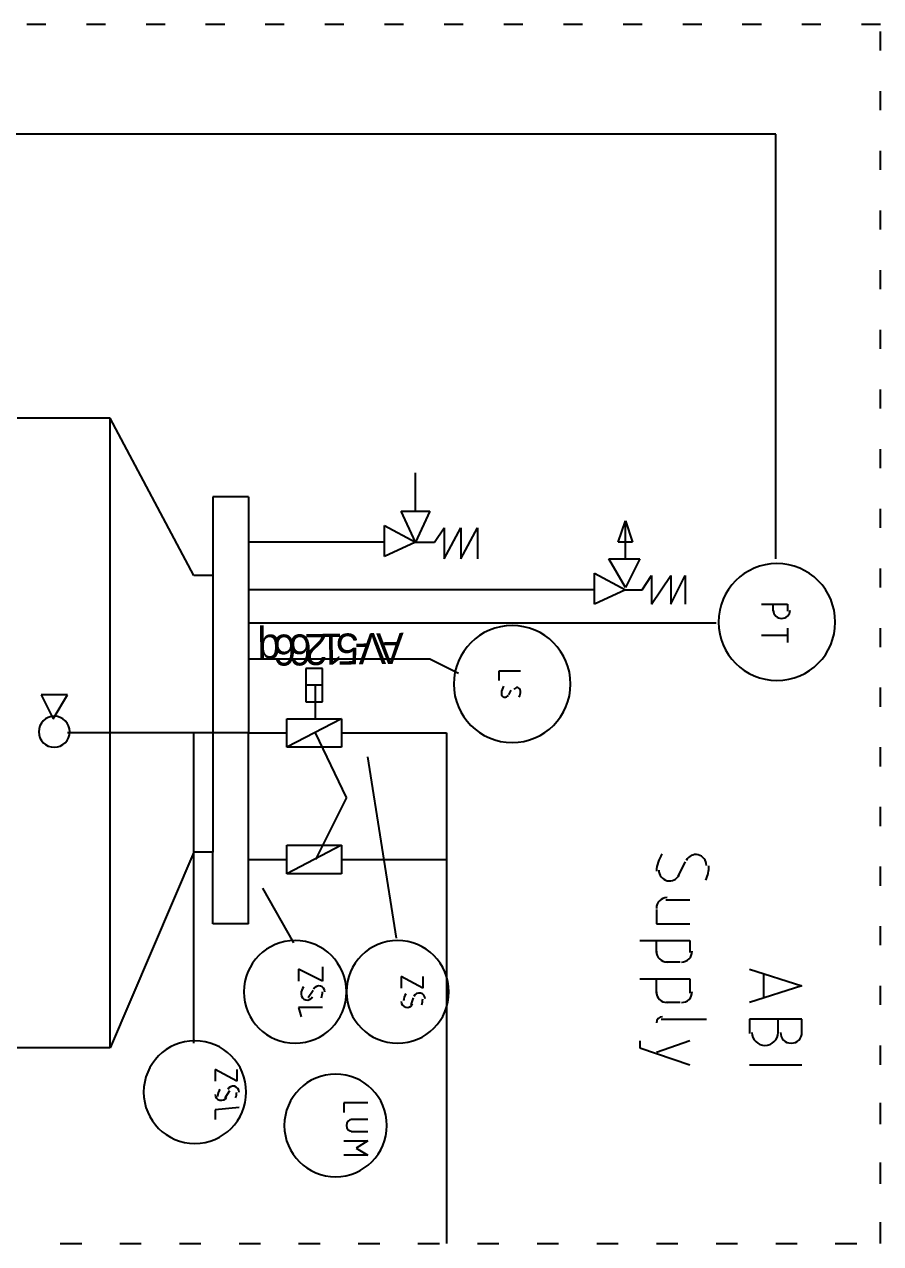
# Model space of a CAD drawing. Header units: millimetres. Extents: x 0 to 33.1, y 1.5 to 45.3.
# Drawn here: x 13.643 to 14.241, y 15.824 to 16.676 of the extents above; entities that cross this region are included whole.
import ezdxf

# ---------------------------------------------------------------- set-up
doc = ezdxf.new("R2010")
doc.units = ezdxf.units.MM
doc.header["$MEASUREMENT"] = 0
doc.layers.get('0').update_dxf_attribs({"linetype": 'CONTINUOUS'})

msp = doc.modelspace()

# ---------------------------------------------------------------- linework, layer by layer
at = {"color": 140, "linetype": 'Continuous'}
for p, q in [((13.6578, 16.6761), (13.6444, 16.6761)), ((13.6994, 16.6761), (13.6861, 16.6761)), ((13.7411, 16.6761), (13.7278, 16.6761)), ((13.7828, 16.6761), (13.7694, 16.6761)), ((13.8244, 16.6761), (13.8111, 16.6761)), ((13.8661, 16.6761), (13.8528, 16.6761)), ((13.9078, 16.6761), (13.8944, 16.6761)), ((13.9494, 16.6761), (13.9361, 16.6761)), ((13.9911, 16.6761), (13.9778, 16.6761)), ((14.0328, 16.6761), (14.0194, 16.6761)), ((14.0744, 16.6761), (14.0611, 16.6761)), ((14.1161, 16.6761), (14.1028, 16.6761)), ((14.1578, 16.6761), (14.1444, 16.6761)), ((14.1994, 16.6761), (14.1861, 16.6761)), ((14.2411, 16.6761), (14.2278, 16.6761)), ((14.2411, 16.6578), (14.2411, 16.6711)), ((14.2411, 16.6161), (14.2411, 16.6294)), ((14.1678, 16.5994), (13.5311, 16.5994)), ((14.1678, 16.3028), (14.1678, 16.5994)), ((14.2411, 16.5744), (14.2411, 16.5878)), ((14.2411, 16.5328), (14.2411, 16.5461)), ((14.2411, 16.4911), (14.2411, 16.5044)), ((14.2411, 16.4494), (14.2411, 16.4628)), ((14.2411, 16.4078), (14.2411, 16.4211)), ((13.7028, 16.4011), (13.6378, 16.4011)), ((13.7611, 16.2911), (13.7028, 16.4011)), ((13.7028, 15.9611), (13.7028, 16.4011)), ((14.2411, 16.3661), (14.2411, 16.3794)), ((13.9161, 16.3361), (13.9161, 16.3628)), ((13.7994, 16.3461), (13.7745, 16.3461)), ((13.7745, 16.3461), (13.7745, 16.2911)), ((13.7994, 16.3461), (13.7994, 16.1811)), ((13.9161, 16.3144), (13.9061, 16.3361)), ((13.9061, 16.3361), (13.9261, 16.3361)), ((13.9261, 16.3361), (13.9161, 16.3144)), ((14.2411, 16.3244), (14.2411, 16.3378)), ((14.0578, 16.3144), (14.0628, 16.3294)), ((14.0628, 16.3294), (14.0678, 16.3144)), ((14.0628, 16.3294), (14.0678, 16.3144)), ((14.0628, 16.3028), (14.0628, 16.3294)), ((13.8944, 16.3044), (13.8944, 16.3261)), ((13.8944, 16.3261), (13.9161, 16.3144)), ((13.9294, 16.3144), (13.9361, 16.3244)), ((13.9361, 16.3244), (13.9361, 16.3028)), ((13.9361, 16.3028), (13.9478, 16.3244)), ((13.9478, 16.3244), (13.9478, 16.3028)), ((13.9478, 16.3028), (13.9594, 16.3244)), ((13.9594, 16.3244), (13.9594, 16.3028)), ((13.8944, 16.3144), (13.7994, 16.3144)), ((13.9161, 16.3144), (13.8944, 16.3044)), ((13.9161, 16.3144), (13.9294, 16.3144)), ((14.0628, 16.3144), (14.0578, 16.3144)), ((14.0678, 16.3144), (14.0628, 16.3144)), ((14.0678, 16.3144), (14.0628, 16.3144)), ((14.0628, 16.2828), (14.0511, 16.3028)), ((14.0511, 16.3028), (14.0728, 16.3028)), ((14.0728, 16.3028), (14.0628, 16.2828)), ((14.2411, 16.2828), (14.2411, 16.2961)), ((13.7745, 16.2911), (13.7611, 16.2911)), ((13.7745, 16.2911), (13.7745, 16.0978)), ((14.0411, 16.2711), (14.0411, 16.2928)), ((14.0411, 16.2928), (14.0628, 16.2811)), ((14.0744, 16.2811), (14.0811, 16.2911)), ((14.0811, 16.2911), (14.0811, 16.2711)), ((14.0811, 16.2711), (14.0944, 16.2911)), ((14.0944, 16.2911), (14.0944, 16.2711)), ((14.0944, 16.2711), (14.1044, 16.2911)), ((14.1044, 16.2911), (14.1044, 16.2711)), ((14.0411, 16.2811), (13.7994, 16.2811)), ((14.0628, 16.2811), (14.0411, 16.2711)), ((14.0628, 16.2811), (14.0744, 16.2811)), ((14.1578, 16.2711), (14.1761, 16.2711)), ((14.1661, 16.2661), (14.1661, 16.2711)), ((14.1761, 16.2711), (14.1761, 16.2661)), ((14.1261, 16.2578), (13.7994, 16.2578)), ((14.1761, 16.2544), (14.1761, 16.2444)), ((14.2411, 16.2411), (14.2411, 16.2544)), ((14.1578, 16.2494), (14.1761, 16.2494)), ((13.7994, 16.2328), (13.9261, 16.2328)), ((13.8511, 16.2261), (13.8395, 16.2261)), ((13.8395, 16.2261), (13.8395, 16.2028)), ((13.8511, 16.2028), (13.8511, 16.2261)), ((13.9261, 16.2328), (13.9461, 16.2228)), ((13.9894, 16.2244), (13.9744, 16.2244)), ((13.9744, 16.2244), (13.9744, 16.2178)), ((13.8511, 16.2144), (13.8395, 16.2144)), ((13.8461, 16.1911), (13.8461, 16.2144)), ((13.9828, 16.2111), (13.9811, 16.2078)), ((14.2411, 16.1994), (14.2411, 16.2128)), ((13.6545, 16.2078), (13.6628, 16.1911)), ((13.6728, 16.2078), (13.6545, 16.2078)), ((13.6628, 16.1911), (13.6728, 16.2078)), ((13.8395, 16.2028), (13.8511, 16.2028)), ((13.8261, 16.1711), (13.8261, 16.1911)), ((13.8261, 16.1911), (13.8644, 16.1911)), ((13.8644, 16.1911), (13.8261, 16.1711)), ((13.8644, 16.1911), (13.8644, 16.1711)), ((13.7994, 16.1811), (13.6728, 16.1811)), ((13.7611, 15.9644), (13.7611, 16.1811)), ((13.7994, 16.1811), (13.8261, 16.1811)), ((13.7994, 16.0478), (13.7994, 16.1811)), ((13.8678, 16.1361), (13.8461, 16.1811)), ((13.8644, 16.1811), (13.9378, 16.1811)), ((13.9378, 16.1811), (13.9378, 15.9344)), ((13.8644, 16.1711), (13.8261, 16.1711)), ((14.2411, 16.1578), (14.2411, 16.1711)), ((13.9028, 16.0378), (13.8828, 16.1644)), ((13.8678, 16.1361), (13.8461, 16.0928)), ((14.2411, 16.1161), (14.2411, 16.1294)), ((13.7611, 16.0978), (13.7028, 15.9611)), ((13.7745, 16.0978), (13.7611, 16.0978)), ((13.7745, 16.0478), (13.7745, 16.0978)), ((13.8261, 16.0828), (13.8261, 16.1028)), ((13.8261, 16.1028), (13.8644, 16.1028)), ((13.8644, 16.1028), (13.8261, 16.0828)), ((13.8644, 16.1028), (13.8644, 16.0828)), ((13.7994, 16.0928), (13.8261, 16.0928)), ((13.8644, 16.0928), (13.9378, 16.0928)), ((13.9378, 16.0961), (13.9378, 15.8244)), ((14.1044, 16.0911), (14.0994, 16.0811)), ((13.8644, 16.0828), (13.8261, 16.0828)), ((14.2411, 16.0744), (14.2411, 16.0878)), ((13.8311, 16.0344), (13.8095, 16.0728)), ((14.1078, 16.0644), (14.0911, 16.0644)), ((14.0844, 16.0578), (14.0844, 16.0478)), ((13.7994, 16.0478), (13.7745, 16.0478)), ((14.0844, 16.0478), (14.1078, 16.0478)), ((14.2411, 16.0328), (14.2411, 16.0461)), ((14.0728, 16.0361), (14.1078, 16.0361)), ((14.0844, 16.0278), (14.0844, 16.0361)), ((14.1078, 16.0361), (14.1078, 16.0278)), ((14.1011, 16.0211), (14.0911, 16.0211)), ((13.8511, 16.0078), (13.8344, 16.0161)), ((13.8344, 16.0161), (13.8344, 16.0078)), ((13.8511, 16.0178), (13.8511, 16.0078)), ((14.1494, 16.0161), (14.1861, 16.0044)), ((14.1594, 15.9961), (14.1594, 16.0128)), ((13.9211, 16.0028), (13.9061, 16.0111)), ((13.9061, 16.0111), (13.9061, 16.0028)), ((13.9211, 16.0111), (13.9211, 16.0028)), ((14.0728, 16.0094), (14.1078, 16.0094)), ((14.0844, 15.9994), (14.0844, 16.0094)), ((14.1078, 16.0094), (14.1078, 15.9994)), ((14.1861, 16.0044), (14.1494, 15.9928)), ((14.2411, 15.9911), (14.2411, 16.0044)), ((13.8445, 16.0011), (13.8411, 15.9961)), ((13.9144, 15.9961), (13.9128, 15.9911)), ((13.8511, 15.9894), (13.8344, 15.9894)), ((13.8344, 15.9894), (13.8361, 15.9828)), ((14.1011, 15.9928), (14.0911, 15.9928)), ((14.0878, 15.9811), (14.1194, 15.9811)), ((14.1494, 15.9811), (14.1494, 15.9711)), ((14.1861, 15.9811), (14.1494, 15.9811)), ((14.1694, 15.9711), (14.1694, 15.9811)), ((14.1861, 15.9711), (14.1861, 15.9811)), ((13.7028, 15.9611), (13.6378, 15.9611)), ((14.0728, 15.9661), (14.0728, 15.9611)), ((14.0728, 15.9611), (14.1078, 15.9494)), ((14.1078, 15.9661), (14.0844, 15.9578)), ((14.2411, 15.9494), (14.2411, 15.9628)), ((13.7911, 15.9378), (13.7761, 15.9461)), ((13.7761, 15.9461), (13.7761, 15.9378)), ((13.7911, 15.9461), (13.7911, 15.9378)), ((14.1494, 15.9494), (14.1861, 15.9494)), ((13.7861, 15.9311), (13.7828, 15.9261)), ((13.7928, 15.9194), (13.7761, 15.9178)), ((13.8828, 15.9228), (13.8661, 15.9228)), ((13.8661, 15.9228), (13.8661, 15.9161)), ((14.2411, 15.9078), (14.2411, 15.9228)), ((13.7761, 15.9178), (13.7761, 15.9111)), ((13.8828, 15.9111), (13.8711, 15.9111)), ((13.8711, 15.9028), (13.8828, 15.9028)), ((13.8661, 15.8961), (13.8828, 15.8961)), ((13.8828, 15.8961), (13.8745, 15.8911)), ((13.8828, 15.8861), (13.8661, 15.8861)), ((13.8745, 15.8911), (13.8828, 15.8861)), ((14.2411, 15.8661), (14.2411, 15.8811)), ((14.2411, 15.8244), (14.2411, 15.8394)), ((13.6678, 15.8244), (13.6828, 15.8244)), ((13.7094, 15.8244), (13.7244, 15.8244)), ((13.7511, 15.8244), (13.7661, 15.8244)), ((13.7928, 15.8244), (13.8078, 15.8244)), ((13.8344, 15.8244), (13.8494, 15.8244)), ((13.8761, 15.8244), (13.8911, 15.8244)), ((13.9178, 15.8244), (13.9328, 15.8244)), ((13.9594, 15.8244), (13.9744, 15.8244)), ((14.0011, 15.8244), (14.0161, 15.8244)), ((14.0428, 15.8244), (14.0578, 15.8244)), ((14.0844, 15.8244), (14.0994, 15.8244)), ((14.1261, 15.8244), (14.1411, 15.8244)), ((14.1678, 15.8244), (14.1828, 15.8244)), ((14.2094, 15.8244), (14.2244, 15.8244))]:
    msp.add_line(p, q, dxfattribs=at)
for points in [[(14.1686, 16.2994), (14.1461, 16.2994), (14.1278, 16.2811), (14.1278, 16.2586)], [(14.2094, 16.2586), (14.2094, 16.2811), (14.1913, 16.2994), (14.1686, 16.2994)], [(14.1661, 16.2669), (14.1661, 16.2636), (14.1688, 16.2611), (14.1719, 16.2611)], [(14.1719, 16.2611), (14.1751, 16.2611), (14.1778, 16.2637), (14.1778, 16.2669)], [(13.9836, 16.2561), (13.9611, 16.2561), (13.9428, 16.2379), (13.9428, 16.2153)], [(14.0244, 16.2153), (14.0244, 16.2379), (14.0063, 16.2561), (13.9836, 16.2561)], [(14.1278, 16.2586), (14.1278, 16.2361), (14.1461, 16.2178), (14.1686, 16.2178)], [(14.1686, 16.2178), (14.1913, 16.2178), (14.2094, 16.2361), (14.2094, 16.2586)], [(13.9428, 16.2153), (13.9428, 16.1928), (13.9611, 16.1744), (13.9836, 16.1744)], [(13.9776, 16.2138), (13.9767, 16.2124), (13.9762, 16.2107), (13.9761, 16.2089)], [(13.9761, 16.2086), (13.9761, 16.2074), (13.9769, 16.2064), (13.9781, 16.2061)], [(13.9836, 16.1744), (14.0063, 16.1744), (14.0244, 16.1928), (14.0244, 16.2153)], [(13.9875, 16.2128), (13.9864, 16.2129), (13.9853, 16.2124), (13.9847, 16.2114)], [(13.9894, 16.2103), (13.9894, 16.2115), (13.9886, 16.2125), (13.9875, 16.2128)], [(13.9886, 16.2062), (13.9892, 16.2075), (13.9894, 16.2089), (13.9894, 16.2103)], [(13.9781, 16.2061), (13.9792, 16.2058), (13.9803, 16.2064), (13.9808, 16.2075)], [(13.6636, 16.1928), (13.6576, 16.1928), (13.6528, 16.1879), (13.6528, 16.1819)], [(13.6744, 16.1819), (13.6744, 16.1879), (13.6696, 16.1928), (13.6636, 16.1928)], [(13.6528, 16.1819), (13.6528, 16.176), (13.6576, 16.1711), (13.6636, 16.1711)], [(13.6636, 16.1711), (13.6696, 16.1711), (13.6744, 16.176), (13.6744, 16.1819)], [(14.0885, 16.0964), (14.086, 16.0929), (14.0846, 16.0888), (14.0844, 16.0846)], [(14.1136, 16.096), (14.1103, 16.0967), (14.1068, 16.0951), (14.1053, 16.0921)], [(14.1194, 16.0886), (14.1194, 16.0921), (14.1171, 16.0951), (14.1136, 16.096)], [(14.0861, 16.0853), (14.0861, 16.0818), (14.0885, 16.0788), (14.0919, 16.0779)], [(14.0919, 16.0779), (14.0953, 16.0772), (14.0987, 16.0788), (14.1003, 16.0818)], [(14.119, 16.0783), (14.1204, 16.0815), (14.1211, 16.0849), (14.1211, 16.0883)], [(14.0919, 16.0661), (14.0878, 16.0661), (14.0844, 16.0628), (14.0844, 16.0586)], [(13.8319, 16.0361), (13.8122, 16.0361), (13.7961, 16.0201), (13.7961, 16.0003)], [(13.8678, 16.0003), (13.8678, 16.0201), (13.8517, 16.0361), (13.8319, 16.0361)], [(13.9036, 16.0361), (13.8838, 16.0361), (13.8678, 16.0201), (13.8678, 16.0003)], [(13.9394, 16.0003), (13.9394, 16.0201), (13.9233, 16.0361), (13.9036, 16.0361)], [(14.0844, 16.0286), (14.0844, 16.0244), (14.0878, 16.0211), (14.0919, 16.0211)], [(14.1019, 16.0211), (14.1061, 16.0211), (14.1094, 16.0244), (14.1094, 16.0286)], [(13.8377, 16.0038), (13.8367, 16.0024), (13.8362, 16.0007), (13.8361, 15.9989)], [(13.8496, 16.0043), (13.8477, 16.0047), (13.8457, 16.0039), (13.8449, 16.0021)], [(13.8528, 16.0003), (13.8528, 16.0022), (13.8514, 16.0039), (13.8496, 16.0043)], [(13.7961, 16.0003), (13.7961, 15.9804), (13.8122, 15.9644), (13.8319, 15.9644)], [(13.8319, 15.9644), (13.8517, 15.9644), (13.8678, 15.9804), (13.8678, 16.0003)], [(13.8361, 15.9986), (13.8362, 15.9967), (13.8375, 15.995), (13.8394, 15.9946)], [(13.8394, 15.9946), (13.8412, 15.9942), (13.8432, 15.995), (13.844, 15.9968)], [(13.8503, 15.9962), (13.8509, 15.9975), (13.8511, 15.9989), (13.8511, 16.0003)], [(13.8678, 16.0003), (13.8678, 15.9804), (13.8838, 15.9644), (13.9036, 15.9644)], [(13.9036, 15.9644), (13.9233, 15.9644), (13.9394, 15.9804), (13.9394, 16.0003)], [(13.9093, 15.9988), (13.9083, 15.9974), (13.9078, 15.9957), (13.9078, 15.9939)], [(13.9196, 15.9993), (13.9176, 15.9997), (13.9157, 15.9989), (13.9149, 15.9971)], [(13.9228, 15.9953), (13.9228, 15.9972), (13.9214, 15.9989), (13.9196, 15.9993)], [(13.9204, 15.9913), (13.9208, 15.9925), (13.9211, 15.9939), (13.9211, 15.9953)], [(14.0844, 16.0003), (14.0844, 15.9961), (14.0878, 15.9928), (14.0919, 15.9928)], [(14.1019, 15.9928), (14.1061, 15.9928), (14.1094, 15.9961), (14.1094, 16.0003)], [(13.9061, 15.9936), (13.9061, 15.9917), (13.9075, 15.99), (13.9093, 15.9896)], [(13.9093, 15.9896), (13.9112, 15.989), (13.9132, 15.99), (13.914, 15.9918)], [(14.0886, 15.9828), (14.0863, 15.9828), (14.0844, 15.981), (14.0844, 15.9786)], [(14.1511, 15.9719), (14.1511, 15.9669), (14.1553, 15.9628), (14.1603, 15.9628)], [(14.1603, 15.9628), (14.1654, 15.9628), (14.1694, 15.9669), (14.1694, 15.9719)], [(14.1711, 15.9719), (14.1711, 15.9678), (14.1744, 15.9644), (14.1786, 15.9644)], [(14.1786, 15.9644), (14.1828, 15.9644), (14.1861, 15.9678), (14.1861, 15.9719)], [(13.7619, 15.9661), (13.7421, 15.9661), (13.7261, 15.9501), (13.7261, 15.9303)], [(13.7978, 15.9303), (13.7978, 15.9501), (13.7817, 15.9661), (13.7619, 15.9661)], [(13.8603, 15.9428), (13.8405, 15.9428), (13.8244, 15.9268), (13.8244, 15.9069)], [(13.8961, 15.9069), (13.8961, 15.9268), (13.88, 15.9428), (13.8603, 15.9428)], [(13.7261, 15.9303), (13.7261, 15.9104), (13.7421, 15.8944), (13.7619, 15.8944)], [(13.7619, 15.8944), (13.7817, 15.8944), (13.7978, 15.9104), (13.7978, 15.9303)], [(13.7761, 15.9286), (13.7762, 15.9267), (13.7775, 15.925), (13.7793, 15.9246)], [(13.7793, 15.9321), (13.7784, 15.9307), (13.7778, 15.929), (13.7778, 15.9272)], [(13.7793, 15.9246), (13.7812, 15.9242), (13.7832, 15.925), (13.784, 15.9268)], [(13.7896, 15.9343), (13.7877, 15.9347), (13.7857, 15.9339), (13.7849, 15.9321)], [(13.7928, 15.9303), (13.7928, 15.9322), (13.7914, 15.9339), (13.7896, 15.9343)], [(13.7904, 15.9262), (13.7908, 15.9275), (13.7911, 15.9289), (13.7911, 15.9303)], [(13.8719, 15.9111), (13.8696, 15.9111), (13.8678, 15.9093), (13.8678, 15.9069)], [(13.8244, 15.9069), (13.8244, 15.8872), (13.8405, 15.8711), (13.8603, 15.8711)], [(13.8603, 15.8711), (13.88, 15.8711), (13.8961, 15.8872), (13.8961, 15.9069)], [(13.8678, 15.9069), (13.8678, 15.9046), (13.8697, 15.9028), (13.872, 15.9028)]]:
    msp.add_open_spline(points, degree=3, dxfattribs=at)

# ---------------------------------------------------------------- texts
at = {"color": 140}
for s, p in [('q', (13.8216, 16.2499)), ('1', (13.8654, 16.2506)), ('5', (13.8764, 16.2507)), ('V', (13.8953, 16.251)), ('A', (13.9078, 16.2511)), ('6', (13.8325, 16.25)), ('6', (13.8435, 16.2501)), ('2', (13.8544, 16.2504)), ('-', (13.883, 16.2508))]:
    msp.add_text(s, height=0.021667, rotation=180.939, dxfattribs=at).set_placement(p)

doc.saveas('drawing.dxf')
